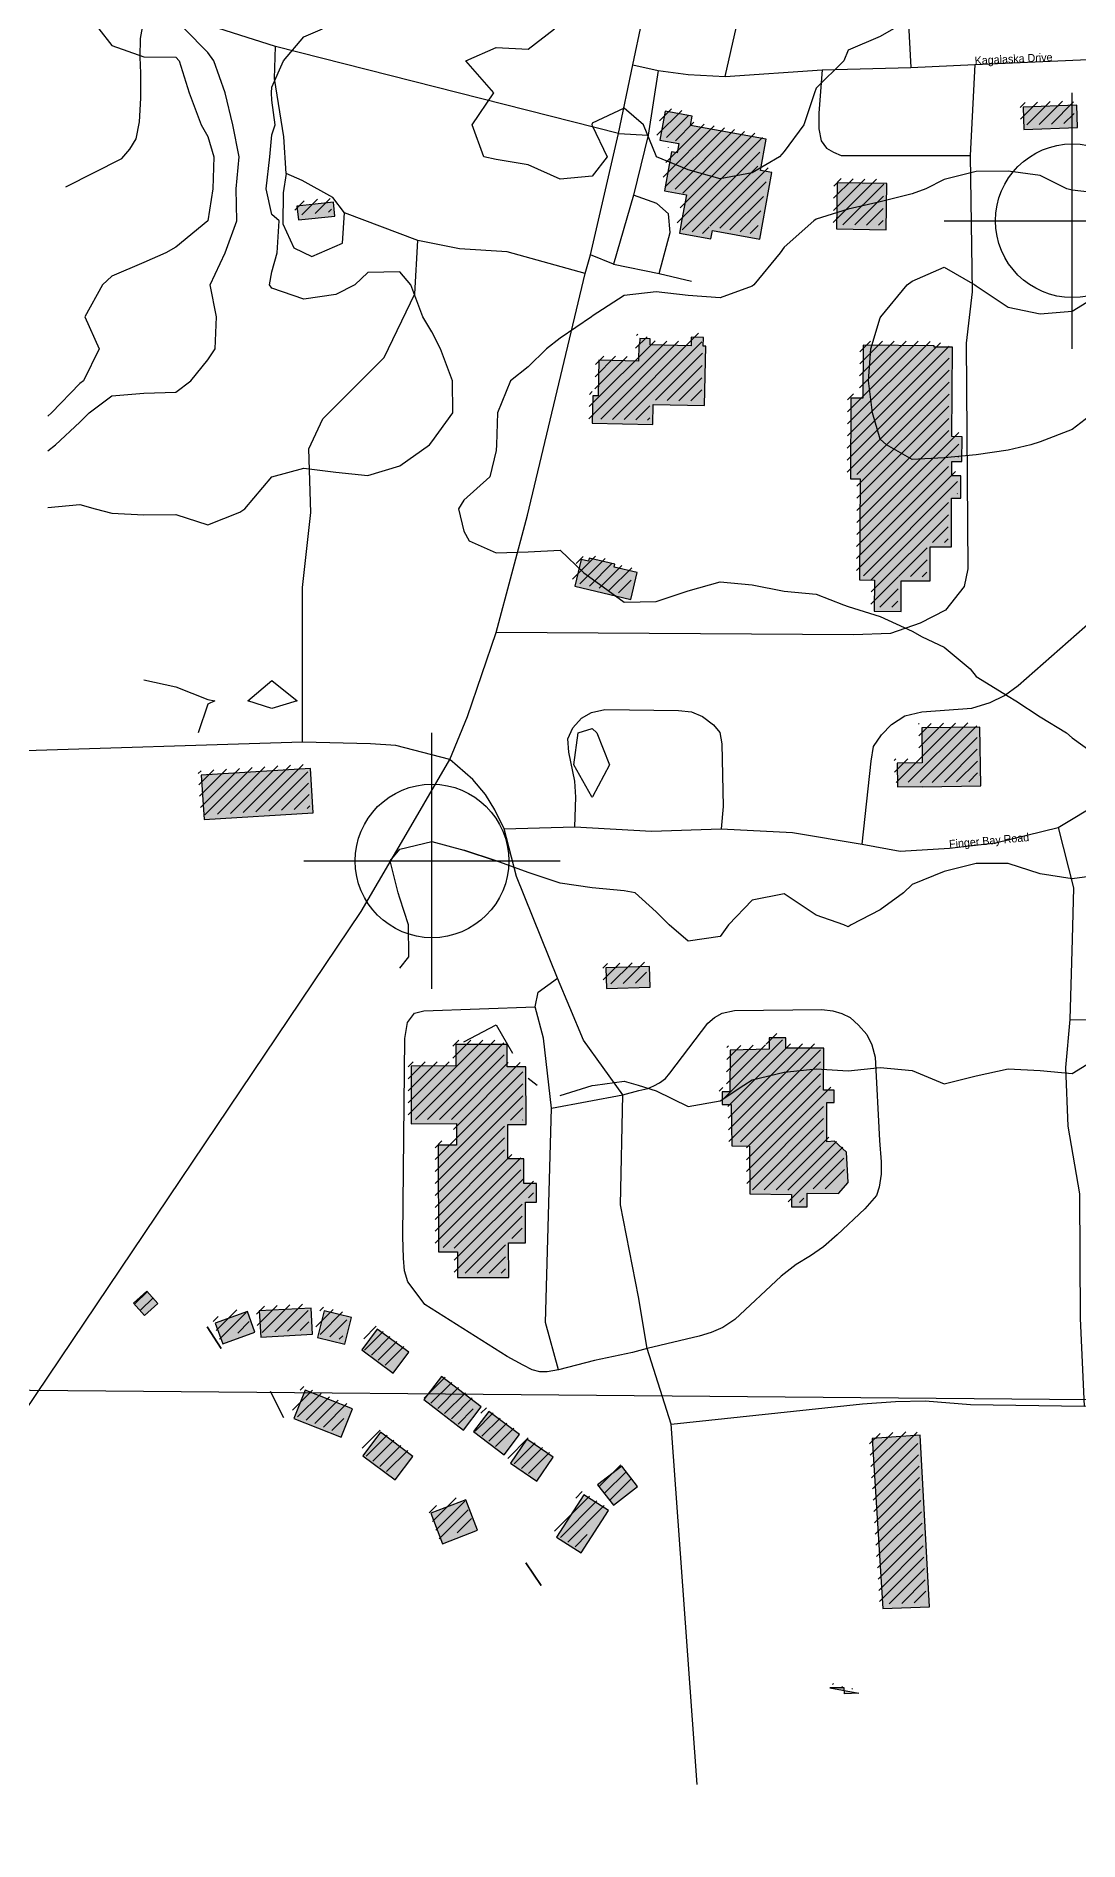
# Model space of a CAD drawing. Extents: x -12748497 to 5449789, y 79630 to 14464147.
# Drawn here: x 3135327 to 3137281, y 316322 to 319705 of the extents above; entities that cross this region are included whole.
import ezdxf

# ---------------------------------------------------------------- set-up
doc = ezdxf.new("R2010")
doc.units = 21
for name, color, linetype in [('BUILDINGS', 9, 'Continuous'), ('CL_LOCAL', 4, 'Continuous'), ('CL_MAJOR', 2, 'Continuous'), ('CONTOUR_INDEX', 150, 'Continuous'), ('CONTOUR_MAJOR', 92, 'Continuous'), ('PLSS_QQ', 8, 'Continuous'), ('PLSS_SECTION', 7, 'Continuous'), ('ROAD_LABELS', 3, 'Continuous')]:
    doc.layers.add(name, color=color, linetype=linetype)

msp = doc.modelspace()

# ---------------------------------------------------------------- hatches: boundary and pattern name
at = {"layer": 'BUILDINGS_HATCH'}
for points in [[(3136495.9, 319509.5), (3136531.3, 319503.2), (3136528.1, 319485.6), (3136517.6, 319487.5), (3136504.4, 319414.2), (3136545.5, 319406.8), (3136537.1, 319360.5), (3136536.8, 319360.6), (3136532.3, 319335.1), (3136591.5, 319324.5), (3136594.3, 319340), (3136683, 319324.1), (3136705.5, 319449), (3136684.4, 319452.8), (3136694.9, 319511.6), (3136553.1, 319537), (3136556.2, 319554.4), (3136505.6, 319563.5)], [(3137176.4, 319571.6), (3137177.9, 319529.6), (3137278.4, 319533.1), (3137276.9, 319575.1)], [(3136826.4, 319343), (3136919.8, 319341.6), (3136921.2, 319428), (3136827.7, 319429.4)], [(3135815.6, 319386), (3135818.3, 319360), (3135886.6, 319367), (3135883.9, 319393)], [(3136368.7, 318979.1), (3136482.5, 318976.6), (3136483.4, 319014.2), (3136579.6, 319012.1), (3136582, 319123.3), (3136576.9, 319123.5), (3136577.2, 319139.5), (3136554.5, 319140), (3136554.2, 319124), (3136477.5, 319125.7), (3136477.7, 319137.3), (3136457.9, 319137.8), (3136457.6, 319126.2), (3136456.5, 319126.2), (3136455.8, 319095.4), (3136381.4, 319097), (3136379.9, 319030), (3136369.9, 319030.2)], [(3136853.5, 319025.9), (3136852.7, 318874.9), (3136871.1, 318874.8), (3136870.1, 318685.1), (3136897.6, 318685), (3136897.2, 318626.3), (3136947.7, 318626), (3136948, 318683.4), (3137002, 318683.2), (3137002.4, 318747.4), (3137041.9, 318747.2), (3137042.5, 318838.7), (3137059.4, 318838.6), (3137059.6, 318880), (3137042.7, 318880.1), (3137042.8, 318907), (3137061.8, 318906.9), (3137062.1, 318953.6), (3137043.1, 318953.7), (3137044, 319121.2), (3137009.8, 319121.4), (3137009.8, 319124.2), (3136876.4, 319125), (3136875.9, 319025.7)], [(3136336.6, 318673.5), (3136441.4, 318648.7), (3136453.3, 318698.8), (3136409.9, 318709), (3136411.2, 318714.5), (3136363.2, 318725.9), (3136361.8, 318720.1), (3136348.4, 318723.3)], [(3136940.6, 318341.5), (3136941.3, 318297.4), (3136987.6, 318298), (3136987.6, 318297.3), (3137097.3, 318299), (3137095.6, 318409.4), (3136986.4, 318407.8), (3136987.4, 318342.2)], [(3135636.2, 318319.1), (3135641.4, 318236.2), (3135846, 318248.9), (3135840.8, 318331.8)], [(3136394.3, 317958.1), (3136395.4, 317919.6), (3136477.2, 317922), (3136476.1, 317960.5)], [(3136612.4, 317702.1), (3136629, 317702), (3136630.4, 317624.5), (3136663.6, 317623.7), (3136664.5, 317534.2), (3136742.6, 317533.4), (3136742.4, 317510.2), (3136771.5, 317510), (3136771.7, 317535.9), (3136830.3, 317535.3), (3136848.6, 317555.7), (3136845.6, 317612.5), (3136822.8, 317633), (3136808.5, 317632.2), (3136808.4, 317705.8), (3136822.1, 317705.7), (3136822.3, 317728.7), (3136802.5, 317728.9), (3136802.8, 317807.8), (3136731.5, 317807.2), (3136731.7, 317826.7), (3136700.8, 317827), (3136700.6, 317805.7), (3136627.2, 317803.8), (3136626.5, 317725.6), (3136612.6, 317725.7)], [(3136029.6, 317774), (3136029.9, 317665.8), (3136114.6, 317666.1), (3136114.7, 317625.6), (3136080.2, 317625.5), (3136080.7, 317426), (3136116.3, 317426), (3136116.4, 317377.5), (3136212.4, 317377.7), (3136212.2, 317442.4), (3136243.8, 317442.5), (3136243.7, 317518.7), (3136264.8, 317518.8), (3136264.7, 317553.9), (3136240.9, 317553.8), (3136240.8, 317599.9), (3136210.8, 317599.8), (3136210.6, 317664.5), (3136244.9, 317664.6), (3136244.6, 317772.7), (3136209.6, 317772.6), (3136209.5, 317814.6), (3136113.5, 317814.3), (3136113.6, 317774.2)], [(3135509.2, 317329.8), (3135529.8, 317306.6), (3135554.8, 317328.7), (3135534.2, 317351.9)], [(3135745, 317314.9), (3135747.6, 317266.1), (3135844.7, 317271.3), (3135842.1, 317320.1)], [(3135662.4, 317292.1), (3135676.5, 317253.2), (3135736.7, 317275.1), (3135722.6, 317313.9)], [(3135854.1, 317265.3), (3135905.5, 317252.8), (3135917.7, 317302.5), (3135866.3, 317315.1)], [(3135937, 317241.8), (3135996, 317198.3), (3136025, 317237.5), (3135966, 317280.9)], [(3136053.1, 317148.7), (3136127.7, 317091.7), (3136161.1, 317135.3), (3136086.4, 317192.2)], [(3135809.9, 317113.6), (3135898.7, 317078.4), (3135919.8, 317131.2), (3135831, 317166.4)], [(3136146.3, 317088.7), (3136204.1, 317045.3), (3136232.7, 317083.2), (3136174.9, 317126.7)], [(3135939, 317043.5), (3135999.8, 316998.3), (3136032.9, 317042.4), (3135972.1, 317087.7)], [(3136893.3, 317076.1), (3136913.6, 316757.4), (3137001, 316760.4), (3136983.7, 317081.9)], [(3136215.6, 317029.4), (3136265, 316995.7), (3136296, 317041), (3136246.6, 317074.6)], [(3136379.1, 316989.3), (3136408.6, 316951.1), (3136453.7, 316985.7), (3136424.3, 317023.9)], [(3136066.2, 316935.7), (3136088.5, 316878.3), (3136154.2, 316903.8), (3136131.9, 316961.1)], [(3136302.2, 316890.8), (3136348.5, 316861.3), (3136399.4, 316940.9), (3136353.1, 316970.4)], [(3136868.6, 316598.4), (3136841.9, 316597.4), (3136840.8, 316608.3), (3136814.2, 316608.5)]]:
    msp.add_hatch(color=251, dxfattribs=at).paths.add_polyline_path(points)
at = {"layer": 'BUILDINGS_SHADOW'}
h = msp.add_hatch(dxfattribs=at)
h.set_pattern_fill('ANSI31', scale=5)
h.paths.add_polyline_path([(3137170.5, 319579.7), (3137172, 319537.6), (3137272.4, 319541.1), (3137271, 319583.2)])
h = msp.add_hatch(dxfattribs=at)
h.set_pattern_fill('ANSI31', scale=5)
h.paths.add_polyline_path([(3136490, 319517.6), (3136525.3, 319511.2), (3136522.2, 319493.7), (3136511.7, 319495.6), (3136498.5, 319422.3), (3136539.6, 319414.9), (3136531.2, 319368.6), (3136530.9, 319368.7), (3136526.3, 319343.2), (3136585.5, 319332.6), (3136588.3, 319348.1), (3136677.1, 319332.2), (3136699.6, 319457.1), (3136678.4, 319460.9), (3136689, 319519.6), (3136547.2, 319545.1), (3136550.3, 319562.5), (3136499.7, 319571.6)])
h = msp.add_hatch(dxfattribs=at)
h.set_pattern_fill('ANSI31', scale=5)
h.paths.add_polyline_path([(3136820.5, 319351.1), (3136913.9, 319349.7), (3136915.3, 319436.1), (3136821.8, 319437.5)])
h = msp.add_hatch(dxfattribs=at)
h.set_pattern_fill('ANSI31', scale=5)
h.paths.add_polyline_path([(3135809.7, 319394), (3135812.4, 319368), (3135880.7, 319375.1), (3135878, 319401.1)])
h = msp.add_hatch(dxfattribs=at)
h.set_pattern_fill('ANSI31', scale=5)
h.paths.add_polyline_path([(3136362.8, 318987.1), (3136476.6, 318984.6), (3136477.4, 319022.3), (3136573.6, 319020.1), (3136576.1, 319131.4), (3136571, 319131.5), (3136571.3, 319147.5), (3136548.6, 319148), (3136548.3, 319132.1), (3136471.5, 319133.8), (3136471.8, 319145.4), (3136451.9, 319145.8), (3136451.7, 319134.3), (3136450.6, 319134.3), (3136449.9, 319103.5), (3136375.4, 319105.1), (3136373.9, 319038), (3136364, 319038.3)])
h = msp.add_hatch(dxfattribs=at)
h.set_pattern_fill('ANSI31', scale=5)
h.paths.add_polyline_path([(3136847.6, 319033.9), (3136846.7, 318882.9), (3136865.2, 318882.8), (3136864.1, 318693.2), (3136891.6, 318693), (3136891.3, 318634.4), (3136941.8, 318634.1), (3136942.1, 318691.5), (3136996.1, 318691.2), (3136996.5, 318755.4), (3137036, 318755.2), (3137036.5, 318846.8), (3137053.5, 318846.7), (3137053.7, 318888.1), (3137036.8, 318888.2), (3137036.9, 318915.1), (3137055.9, 318915), (3137056.2, 318961.7), (3137037.1, 318961.8), (3137038.1, 319129.3), (3137003.9, 319129.5), (3137003.9, 319132.3), (3136870.5, 319133), (3136869.9, 319033.8)])
h = msp.add_hatch(dxfattribs=at)
h.set_pattern_fill('ANSI31', scale=5)
h.paths.add_polyline_path([(3136330.6, 318681.6), (3136435.4, 318656.7), (3136447.4, 318706.8), (3136404, 318717.1), (3136405.3, 318722.6), (3136357.2, 318734), (3136355.8, 318728.2), (3136342.5, 318731.4)])
h = msp.add_hatch(dxfattribs=at)
h.set_pattern_fill('ANSI31', scale=5)
h.paths.add_polyline_path([(3136934.7, 318349.6), (3136935.4, 318305.4), (3136981.7, 318306.1), (3136981.7, 318305.4), (3137091.4, 318307), (3137089.7, 318417.5), (3136980.5, 318415.9), (3136981.5, 318350.3)])
h = msp.add_hatch(dxfattribs=at)
h.set_pattern_fill('ANSI31', scale=5)
h.paths.add_polyline_path([(3135630.3, 318327.1), (3135635.5, 318244.2), (3135840.1, 318257), (3135834.9, 318339.9)])
h = msp.add_hatch(dxfattribs=at)
h.set_pattern_fill('ANSI31', scale=5)
h.paths.add_polyline_path([(3136388.4, 317966.1), (3136389.5, 317927.7), (3136471.3, 317930), (3136470.2, 317968.5)])
h = msp.add_hatch(dxfattribs=at)
h.set_pattern_fill('ANSI31', scale=5)
h.paths.add_polyline_path([(3136606.5, 317710.2), (3136623, 317710), (3136624.5, 317632.6), (3136657.7, 317631.8), (3136658.6, 317542.2), (3136736.7, 317541.5), (3136736.4, 317518.3), (3136765.6, 317518), (3136765.8, 317544), (3136824.4, 317543.4), (3136842.6, 317563.8), (3136839.7, 317620.6), (3136816.8, 317641), (3136802.6, 317640.3), (3136802.5, 317713.9), (3136816.2, 317713.7), (3136816.4, 317736.8), (3136796.6, 317736.9), (3136796.9, 317815.9), (3136725.6, 317815.3), (3136725.8, 317834.8), (3136694.9, 317835.1), (3136694.7, 317813.8), (3136621.3, 317811.8), (3136620.5, 317733.7), (3136606.7, 317733.8)])
h = msp.add_hatch(dxfattribs=at)
h.set_pattern_fill('ANSI31', scale=5)
h.paths.add_polyline_path([(3136023.7, 317782), (3136023.9, 317673.9), (3136108.6, 317674.1), (3136108.7, 317633.6), (3136074.3, 317633.6), (3136074.8, 317434), (3136110.4, 317434.1), (3136110.5, 317385.5), (3136206.5, 317385.8), (3136206.3, 317450.4), (3136237.9, 317450.5), (3136237.8, 317526.8), (3136258.9, 317526.8), (3136258.8, 317561.9), (3136235, 317561.9), (3136234.9, 317608), (3136204.8, 317607.9), (3136204.7, 317672.6), (3136238.9, 317672.7), (3136238.7, 317780.8), (3136203.7, 317780.7), (3136203.5, 317822.6), (3136107.6, 317822.4), (3136107.7, 317782.2)])
h = msp.add_hatch(dxfattribs=at)
h.set_pattern_fill('ANSI31', scale=5)
h.paths.add_polyline_path([(3135503.3, 317337.8), (3135523.9, 317314.6), (3135548.9, 317336.8), (3135528.3, 317359.9)])
h = msp.add_hatch(dxfattribs=at)
h.set_pattern_fill('ANSI31', scale=5)
h.paths.add_polyline_path([(3135656.5, 317300.2), (3135670.6, 317261.3), (3135730.8, 317283.1), (3135716.7, 317322)])
h = msp.add_hatch(dxfattribs=at)
h.set_pattern_fill('ANSI31', scale=5)
h.paths.add_polyline_path([(3135739.1, 317323), (3135741.7, 317274.2), (3135838.8, 317279.4), (3135836.1, 317328.2)])
h = msp.add_hatch(dxfattribs=at)
h.set_pattern_fill('ANSI31', scale=5)
h.paths.add_polyline_path([(3135848.1, 317273.4), (3135899.6, 317260.8), (3135911.8, 317310.6), (3135860.3, 317323.1)])
h = msp.add_hatch(dxfattribs=at)
h.set_pattern_fill('ANSI31', scale=5)
h.paths.add_polyline_path([(3135931.1, 317249.8), (3135990.1, 317206.4), (3136019.1, 317245.5), (3135960.1, 317289)])
h = msp.add_hatch(dxfattribs=at)
h.set_pattern_fill('ANSI31', scale=5)
h.paths.add_polyline_path([(3136047.2, 317156.7), (3136121.8, 317099.8), (3136155.2, 317143.3), (3136080.5, 317200.2)])
h = msp.add_hatch(dxfattribs=at)
h.set_pattern_fill('ANSI31', scale=5)
h.paths.add_polyline_path([(3135804, 317121.7), (3135892.8, 317086.4), (3135913.8, 317139.2), (3135825.1, 317174.5)])
h = msp.add_hatch(dxfattribs=at)
h.set_pattern_fill('ANSI31', scale=5)
h.paths.add_polyline_path([(3136140.3, 317096.8), (3136198.1, 317053.3), (3136226.8, 317091.3), (3136169, 317134.7)])
h = msp.add_hatch(dxfattribs=at)
h.set_pattern_fill('ANSI31', scale=5)
h.paths.add_polyline_path([(3135933.1, 317051.6), (3135993.9, 317006.3), (3136027, 317050.5), (3135966.1, 317095.8)])
h = msp.add_hatch(dxfattribs=at)
h.set_pattern_fill('ANSI31', scale=5)
h.paths.add_polyline_path([(3136209.6, 317037.4), (3136259.1, 317003.7), (3136290.1, 317049), (3136240.7, 317082.7)])
h = msp.add_hatch(dxfattribs=at)
h.set_pattern_fill('ANSI31', scale=5)
h.paths.add_polyline_path([(3136887.4, 317084.1), (3136907.6, 316765.4), (3136995.1, 316768.4), (3136977.8, 317090)])
h = msp.add_hatch(dxfattribs=at)
h.set_pattern_fill('ANSI31', scale=5)
h.paths.add_polyline_path([(3136373.2, 316997.4), (3136402.7, 316959.2), (3136447.8, 316993.8), (3136418.3, 317032)])
h = msp.add_hatch(dxfattribs=at)
h.set_pattern_fill('ANSI31', scale=5)
h.paths.add_polyline_path([(3136296.3, 316898.8), (3136342.6, 316869.3), (3136393.5, 316948.9), (3136347.1, 316978.4)])
h = msp.add_hatch(dxfattribs=at)
h.set_pattern_fill('ANSI31', scale=5)
h.paths.add_polyline_path([(3136060.2, 316943.8), (3136082.6, 316886.4), (3136148.3, 316911.8), (3136125.9, 316969.2)])
h = msp.add_hatch(dxfattribs=at)
h.set_pattern_fill('ANSI31', scale=5)
h.paths.add_polyline_path([(3136862.7, 316606.4), (3136836, 316605.4), (3136834.9, 316616.3), (3136808.3, 316616.6)])

# ---------------------------------------------------------------- linework, layer by layer
at = {"layer": 'BUILDINGS'}
for points in [[(3136495.9, 319509.5), (3136531.3, 319503.2), (3136528.1, 319485.6), (3136517.6, 319487.5), (3136504.4, 319414.2), (3136545.5, 319406.8), (3136537.1, 319360.5), (3136536.8, 319360.6), (3136532.3, 319335.1), (3136591.5, 319324.5), (3136594.3, 319340), (3136683, 319324.1), (3136705.5, 319449), (3136684.4, 319452.8), (3136694.9, 319511.6), (3136553.1, 319537), (3136556.2, 319554.4), (3136505.6, 319563.5), (3136495.9, 319509.5)], [(3137176.4, 319571.6), (3137177.9, 319529.6), (3137278.4, 319533.1), (3137276.9, 319575.1), (3137176.4, 319571.6)], [(3136826.4, 319343), (3136919.8, 319341.6), (3136921.2, 319428), (3136827.7, 319429.4), (3136826.4, 319343)], [(3135815.6, 319386), (3135818.3, 319360), (3135886.6, 319367), (3135883.9, 319393), (3135815.6, 319386)], [(3136368.7, 318979.1), (3136482.5, 318976.6), (3136483.4, 319014.2), (3136579.6, 319012.1), (3136582, 319123.3), (3136576.9, 319123.5), (3136577.2, 319139.5), (3136554.5, 319140), (3136554.2, 319124), (3136477.5, 319125.7), (3136477.7, 319137.3), (3136457.9, 319137.8), (3136457.6, 319126.2), (3136456.5, 319126.2), (3136455.8, 319095.4), (3136381.4, 319097), (3136379.9, 319030), (3136369.9, 319030.2), (3136368.7, 318979.1)], [(3136853.5, 319025.9), (3136852.7, 318874.9), (3136871.1, 318874.8), (3136870.1, 318685.1), (3136897.6, 318685), (3136897.2, 318626.3), (3136947.7, 318626), (3136948, 318683.4), (3137002, 318683.2), (3137002.4, 318747.4), (3137041.9, 318747.2), (3137042.5, 318838.7), (3137059.4, 318838.6), (3137059.6, 318880), (3137042.7, 318880.1), (3137042.8, 318907), (3137061.8, 318906.9), (3137062.1, 318953.6), (3137043.1, 318953.7), (3137044, 319121.2), (3137009.8, 319121.4), (3137009.8, 319124.2), (3136876.4, 319125), (3136875.9, 319025.7), (3136853.5, 319025.9)], [(3136336.6, 318673.5), (3136441.4, 318648.7), (3136453.3, 318698.8), (3136409.9, 318709), (3136411.2, 318714.5), (3136363.2, 318725.9), (3136361.8, 318720.1), (3136348.4, 318723.3), (3136336.6, 318673.5)], [(3136940.6, 318341.5), (3136941.3, 318297.4), (3136987.6, 318298), (3136987.6, 318297.3), (3137097.3, 318299), (3137095.6, 318409.4), (3136986.4, 318407.8), (3136987.4, 318342.2), (3136940.6, 318341.5)], [(3135636.2, 318319.1), (3135641.4, 318236.2), (3135846, 318248.9), (3135840.8, 318331.8), (3135636.2, 318319.1)], [(3136394.3, 317958.1), (3136395.4, 317919.6), (3136477.2, 317922), (3136476.1, 317960.5), (3136394.3, 317958.1)], [(3136612.4, 317702.1), (3136629, 317702), (3136630.4, 317624.5), (3136663.6, 317623.7), (3136664.5, 317534.2), (3136742.6, 317533.4), (3136742.4, 317510.2), (3136771.5, 317510), (3136771.7, 317535.9), (3136830.3, 317535.3), (3136848.6, 317555.7), (3136845.6, 317612.5), (3136822.8, 317633), (3136808.5, 317632.2), (3136808.4, 317705.8), (3136822.1, 317705.7), (3136822.3, 317728.7), (3136802.5, 317728.9), (3136802.8, 317807.8), (3136731.5, 317807.2), (3136731.7, 317826.7), (3136700.8, 317827), (3136700.6, 317805.7), (3136627.2, 317803.8), (3136626.5, 317725.6), (3136612.6, 317725.7), (3136612.4, 317702.1)], [(3136029.6, 317774), (3136029.9, 317665.8), (3136114.6, 317666.1), (3136114.7, 317625.6), (3136080.2, 317625.5), (3136080.7, 317426), (3136116.3, 317426), (3136116.4, 317377.5), (3136212.4, 317377.7), (3136212.2, 317442.4), (3136243.8, 317442.5), (3136243.7, 317518.7), (3136264.8, 317518.8), (3136264.7, 317553.9), (3136240.9, 317553.8), (3136240.8, 317599.9), (3136210.8, 317599.8), (3136210.6, 317664.5), (3136244.9, 317664.6), (3136244.6, 317772.7), (3136209.6, 317772.6), (3136209.5, 317814.6), (3136113.5, 317814.3), (3136113.6, 317774.2), (3136029.6, 317774)], [(3135509.2, 317329.8), (3135529.8, 317306.6), (3135554.8, 317328.7), (3135534.2, 317351.9), (3135509.2, 317329.8)], [(3135745, 317314.9), (3135747.6, 317266.1), (3135844.7, 317271.3), (3135842.1, 317320.1), (3135745, 317314.9)], [(3135673.8, 317244.4), (3135647.2, 317285)], [(3135662.4, 317292.1), (3135676.5, 317253.2), (3135736.7, 317275.1), (3135722.6, 317313.9), (3135662.4, 317292.1)], [(3135854.1, 317265.3), (3135905.5, 317252.8), (3135917.7, 317302.5), (3135866.3, 317315.1), (3135854.1, 317265.3)], [(3135937, 317241.8), (3135996, 317198.3), (3136025, 317237.5), (3135966, 317280.9), (3135937, 317241.8)], [(3136053.1, 317148.7), (3136127.7, 317091.7), (3136161.1, 317135.3), (3136086.4, 317192.2), (3136053.1, 317148.7)], [(3135790.5, 317115), (3135766.1, 317164)], [(3135809.9, 317113.6), (3135898.7, 317078.4), (3135919.8, 317131.2), (3135831, 317166.4), (3135809.9, 317113.6)], [(3136146.3, 317088.7), (3136204.1, 317045.3), (3136232.7, 317083.2), (3136174.9, 317126.7), (3136146.3, 317088.7)], [(3135939, 317043.5), (3135999.8, 316998.3), (3136032.9, 317042.4), (3135972.1, 317087.7), (3135939, 317043.5)], [(3136893.3, 317076.1), (3136913.6, 316757.4), (3137001, 316760.4), (3136983.7, 317081.9), (3136893.3, 317076.1)], [(3136215.6, 317029.4), (3136265, 316995.7), (3136296, 317041), (3136246.6, 317074.6), (3136215.6, 317029.4)], [(3136379.1, 316989.3), (3136408.6, 316951.1), (3136453.7, 316985.7), (3136424.3, 317023.9), (3136379.1, 316989.3)], [(3136066.2, 316935.7), (3136088.5, 316878.3), (3136154.2, 316903.8), (3136131.9, 316961.1), (3136066.2, 316935.7)], [(3136302.2, 316890.8), (3136348.5, 316861.3), (3136399.4, 316940.9), (3136353.1, 316970.4), (3136302.2, 316890.8)], [(3136273.3, 316800.1), (3136244.5, 316842.5)], [(3136868.6, 316598.4), (3136841.9, 316597.4), (3136840.8, 316608.3), (3136814.2, 316608.5)]]:
    msp.add_lwpolyline(points, close=True, dxfattribs=at)
at = {"layer": 'CL_LOCAL'}
for points in [[(3135382.6, 319421.9), (3135487.4, 319475.1), (3135502.2, 319492.7), (3135514.2, 319511.9), (3135520.5, 319544.1), (3135523, 319588.1), (3135523.3, 319635.3), (3135521.8, 319664.7), (3135522.4, 319700), (3135533.8, 319762), (3135676.8, 320141.1), (3135739.7, 320350.6), (3135855.8, 320877), (3135960.7, 321379.7)], [(3136418.4, 319521.7), (3135775.4, 319684.8), (3135533.8, 319762), (3135284.9, 319866.1), (3135246.4, 319889.5), (3135234.6, 319908.9), (3135230.6, 319924.3), (3135230.5, 319945), (3135232.3, 319960.4), (3135242.3, 320002.5), (3135336.4, 320232.7)], [(3136617.8, 319628.7), (3136713.5, 320050.9), (3136730.9, 320089.1), (3136747.5, 320106.8), (3136775.3, 320129.5), (3136801, 320139.6), (3136837.8, 320144.3), (3137037.9, 320149.2), (3137076.1, 320141.1), (3137100.6, 320126.6), (3137116.2, 320110), (3137123.6, 320090.6), (3137129.3, 319939.7), (3137119.6, 319916.2), (3137108.6, 319900.3), (3137090.3, 319887.7), (3137001.1, 319866.4), (3136985.8, 319854.6), (3136964.7, 319829.8), (3136957.8, 319797.2), (3136966.2, 319645.5)], [(3135795.4, 319446.7), (3135791.2, 319515.9), (3135773.5, 319625.3), (3135775.4, 319684.8)], [(3137085.9, 319651.1), (3137077.1, 319480.7), (3137080.9, 319225), (3137069.8, 319128.9), (3137072.9, 318705.9), (3137066, 318672.9), (3137031, 318628.5), (3136983.6, 318604.4), (3136928.1, 318585), (3136858.7, 318582), (3136189, 318586.6)], [(3136492.5, 319640.1), (3136473.5, 319519), (3136446.2, 319406.2), (3136409.1, 319277.1), (3136494.3, 319259.6), (3136554.9, 319244.9)], [(3136799.8, 319641), (3136793.8, 319559.9), (3136793.7, 319530.9), (3136798.2, 319507.9), (3136807.8, 319494.5), (3136821, 319487.1), (3136835.5, 319480.9), (3137077.1, 319480.7)], [(3136418.4, 319521.7), (3136473.5, 319519)], [(3136355.8, 319259.7), (3136209.7, 319300.3), (3136120, 319305.9), (3136042.4, 319321.1), (3135904.8, 319373.1), (3135883.1, 319401.8), (3135825.3, 319433.7), (3135795.4, 319446.7), (3135789.9, 319410.5), (3135789.4, 319352.4), (3135809.5, 319307.5), (3135843.3, 319291.5), (3135900.7, 319316.3), (3135904.8, 319373.1)], [(3136494.3, 319259.6), (3136515.1, 319336.5), (3136511.8, 319371.6), (3136490.1, 319390.6), (3136446.2, 319406.2)], [(3135826, 318381.2), (3135826.1, 318671), (3135841.9, 318811.7), (3135838.1, 318930.9), (3135864.1, 318986.9), (3135979.1, 319101.9), (3136036.5, 319221.1), (3136042.4, 319321.1)], [(3136409.1, 319277.1), (3136366, 319294.7)], [(3136874.9, 318190), (3136891.5, 318345.6), (3136896.2, 318373), (3136910.9, 318395.1), (3136929.8, 318413.9), (3136954.9, 318430.7), (3136986.7, 318437.9), (3137080.5, 318444.8), (3137114.5, 318455.4), (3137141.3, 318468.4), (3137167.2, 318487.2), (3137323.2, 318624.9)], [(3136203.7, 318218.8), (3136336.1, 318222.2), (3136479.9, 318214.3), (3136610.3, 318218.8), (3136744.1, 318211.7), (3136874.9, 318190), (3136946.1, 318176.6), (3137038.3, 318182.5), (3137124.4, 318192.3), (3137242.3, 318220.9), (3137321.9, 318269.2), (3137487, 318328.4), (3137571.9, 318421.9), (3137661.6, 318599.5)], [(3136336.1, 318222.2), (3136337.9, 318277.8), (3136336.1, 318308.1), (3136325.3, 318362.6), (3136323.5, 318387.3), (3136332.3, 318408), (3136348.7, 318426.1), (3136367.6, 318436.8), (3136392.4, 318442.2), (3136530.7, 318440.7), (3136555.2, 318438), (3136575.8, 318429.1), (3136596.2, 318413.3), (3136608.3, 318398.9), (3136611.6, 318377.9), (3136614.1, 318260.6), (3136610.3, 318218.8)], [(3136102.2, 318348.6), (3136001.1, 318374.9), (3135953.1, 318378.1), (3135826, 318381.2), (3135266.6, 318363.5), (3135241, 318358.9), (3135222.8, 318350.6), (3135209.4, 318341.1), (3135198.2, 318326.5), (3135188.5, 318307.4), (3135182.2, 318286.9), (3135182, 318267.5), (3135211.1, 317807.7)], [(3137242.3, 318220.9), (3137271, 318108.1), (3137268.5, 318011.7), (3137264.2, 317861.1), (3137256, 317771.3), (3137260, 317661.4), (3137281.8, 317534.2), (3137283.5, 317300.7), (3137290.7, 317136.4)], [(3136305.8, 317204.3), (3136281.2, 317293.4), (3136292.9, 317695.1), (3136277.9, 317826.5), (3136261.8, 317884.9), (3136267.4, 317912.4), (3136304.1, 317938.7)], [(3136292.9, 317695.1), (3136426.4, 317720.1), (3136456, 317728.2), (3136473.2, 317731.8), (3136484.1, 317736.6), (3136495, 317742.3), (3136506, 317750.7), (3136514.6, 317760.5), (3136573.5, 317838.6), (3136585.8, 317854.2), (3136598, 317865), (3136612.5, 317873.1), (3136635.7, 317877.9), (3136799.4, 317880.1), (3136819.8, 317877.3), (3136836.9, 317872.5), (3136852.6, 317865.1), (3136868.1, 317850.3), (3136883.8, 317833.4), (3136893.2, 317813.8), (3136899.1, 317790.8), (3136907.5, 317634.3), (3136910.7, 317594.2), (3136910.6, 317571.4), (3136906.7, 317547.2), (3136901.6, 317531.4), (3136879.7, 317506.4), (3136827.7, 317457.9), (3136802.1, 317435.1), (3136777.7, 317418.4), (3136750.9, 317401.7), (3136722.8, 317380.2), (3136636, 317298.7), (3136613.9, 317284.2), (3136592, 317274.8), (3136569.1, 317267.9), (3136471.8, 317244.5), (3136444.6, 317237.2), (3136372.9, 317221.8), (3136305.8, 317204.3), (3136284.2, 317200.9), (3136270.7, 317200.9), (3136256.3, 317204.8), (3136239.3, 317213.2), (3136209.3, 317229.4), (3136055, 317326.9), (3136035.2, 317353.6), (3136023.2, 317369.5), (3136017.3, 317390.1), (3136015, 317414.1), (3136014.3, 317454.2), (3136017.5, 317825.9), (3136022.6, 317855.4), (3136036, 317873.4), (3136053.2, 317877.7), (3136261.8, 317884.9)], [(3137264.2, 317861.1), (3137435.9, 317859.5), (3137460.2, 317857), (3137483.4, 317844.4), (3137500.3, 317829.6), (3137510.7, 317807.8), (3137518, 317777.8), (3137527.2, 317714.7), (3137536.3, 317688.1), (3137553.2, 317657.9), (3137573.6, 317635.7), (3137605.2, 317618.4), (3137646.1, 317607.3), (3137777.6, 317576.8)], [(3136517.1, 317102.6), (3136875.4, 317140.7), (3136937.3, 317145.2), (3136993, 317146.3), (3137077.7, 317139.6), (3137290.7, 317136.4), (3137353.9, 317139.9), (3137464.7, 317145.5), (3137584, 317166), (3137695.8, 317175.5), (3137774.9, 317163.4)]]:
    msp.add_lwpolyline(points, dxfattribs=at)
at = {"layer": 'CL_MAJOR'}
for points in [[(3134657.5, 316156), (3134791.1, 316352.6), (3135281.7, 317091.4), (3135935.8, 318063.7), (3136028.9, 318223.1), (3136102.2, 318348.6), (3136135.3, 318429.2), (3136189, 318586.6), (3136247.9, 318806.6), (3136355.8, 319259.7), (3136366, 319294.7), (3136418.4, 319521.7), (3136445.3, 319650.8), (3136664.3, 320691)], [(3136445.3, 319650.8), (3136492.5, 319640.1), (3136548.8, 319632.3), (3136617.8, 319628.7), (3136799.8, 319641), (3136966.2, 319645.5), (3137085.9, 319651.1), (3137397, 319665.3), (3137597.2, 319679.3), (3138090, 319704.1), (3138320.8, 319714.9), (3138545.9, 319725.2)], [(3136565.5, 316427.1), (3136517.1, 317102.6), (3136471.8, 317244.5), (3136455.5, 317341.5), (3136421.8, 317513.8), (3136426.4, 317720.1), (3136352.5, 317822.8), (3136327.2, 317883.7), (3136304.1, 317938.7), (3136227, 318129), (3136203.7, 318218.8), (3136186.1, 318254.5), (3136169.1, 318283), (3136145.3, 318311.1), (3136102.2, 318348.6)]]:
    msp.add_lwpolyline(points, dxfattribs=at)
at = {"layer": 'CONTOUR_INDEX'}
for points, elevation in [([(3135348.6, 318927), (3135362.8, 318938.4), (3135408.6, 318980.7), (3135426.4, 318998.4), (3135468.6, 319030), (3135528.6, 319035.2), (3135588.6, 319037), (3135616.8, 319058.4), (3135648.6, 319097.7), (3135662.3, 319118.4), (3135664.6, 319178.4), (3135652.7, 319238.4), (3135681, 319298.4), (3135703.1, 319358.4), (3135701.6, 319418.4), (3135707.1, 319478.4), (3135695.3, 319538.4), (3135681, 319598.4), (3135659.8, 319658.4), (3135648.6, 319673.5), (3135605.1, 319718.4)], 20), ([(3136933.6, 319718.4), (3136908.6, 319703.6), (3136848.6, 319678.4), (3136840.4, 319658.4), (3136788.6, 319606.6), (3136785.6, 319598.4), (3136765.7, 319538.4), (3136728.6, 319488.3), (3136720, 319478.4), (3136668.6, 319448.2), (3136608.6, 319436.8), (3136548.6, 319453.9), (3136489.5, 319478.4), (3136488.6, 319480), (3136464.9, 319538.4), (3136428.6, 319569.5), (3136368.6, 319541.4), (3136368, 319538.4), (3136368.6, 319536.9), (3136397.2, 319478.4), (3136368.6, 319441.8), (3136308.6, 319436.4), (3136248.6, 319462.9), (3136188.6, 319473.3), (3136165.7, 319478.4), (3136144.2, 319538.4), (3136184.3, 319598.4), (3136132, 319658.4), (3136188.6, 319683.3), (3136248.6, 319680.1), (3136298, 319718.4)], 30), ([(3137208.6, 318944.2), (3137191, 318938.4), (3137148.6, 318928.2), (3137088.6, 318919.8), (3137028.6, 318913.7), (3136968.6, 318910.7), (3136920.6, 318938.4), (3136908.6, 318949.3), (3136894.1, 318998.4), (3136886.8, 319058.4), (3136890.9, 319118.4), (3136908.6, 319176.7), (3136909.6, 319178.4), (3136959.3, 319238.4), (3136968.6, 319245.1), (3137028.6, 319271.2), (3137085.7, 319238.4), (3137088.6, 319236.6), (3137148.6, 319196.4), (3137208.6, 319183.8), (3137268.6, 319189.2), (3137328.6, 319225.7)], 20), ([(3137309.1, 318998.4), (3137268.6, 318967.2), (3137208.6, 318944.2)], 20), ([(3135528.6, 318497.8), (3135588.6, 318484.6), (3135648.6, 318461.3), (3135661.5, 318458.4), (3135648.6, 318452), (3135630.6, 318398.4)], 30), ([(3135768.6, 318444.1), (3135723.3, 318458.4), (3135768.6, 318496.9), (3135816.1, 318458.4), (3135768.6, 318444.1)], 30), ([(3136368.6, 318277.9), (3136368.2, 318278.4), (3136334.4, 318338.4), (3136342.5, 318398.4), (3136368.6, 318406.5), (3136377.3, 318398.4), (3136401.5, 318338.4), (3136369.4, 318278.4), (3136368.6, 318277.9)], 30), ([(3136128.6, 317819.5), (3136188.6, 317851.2), (3136219.7, 317798.4)], 20), ([(3136308.6, 317718.6), (3136368.6, 317737.3), (3136374.6, 317738.4), (3136428.6, 317745.6), (3136455, 317738.4), (3136488.6, 317727.8), (3136548.6, 317697.9), (3136608.6, 317708.6), (3136653, 317738.4), (3136668.6, 317747.9), (3136728.6, 317762.2), (3136788.6, 317768.6), (3136848.6, 317764.9), (3136908.6, 317771.5), (3136968.6, 317765.4), (3137028.6, 317740.4), (3137088.6, 317755.6), (3137148.6, 317769), (3137208.6, 317765.4), (3137268.6, 317760.3), (3137328.6, 317797.1)], 20), ([(3136248.6, 317751.2), (3136266, 317738.4)], 20)]:
    msp.add_lwpolyline(points, dxfattribs=dict(at, elevation=elevation))
at = {"layer": 'CONTOUR_MAJOR'}
for points, elevation in [([(3135444, 319718.4), (3135468.6, 319687), (3135528.6, 319665.6), (3135588.6, 319664.9), (3135595.1, 319658.4), (3135613.6, 319598.4), (3135636.1, 319538.4), (3135648.6, 319516.4), (3135660, 319478.4), (3135658.2, 319418.4), (3135648.8, 319358.4), (3135648.6, 319358.2), (3135588.6, 319308.9), (3135569.6, 319298.4), (3135528.6, 319280.3), (3135468.6, 319254.5), (3135450.9, 319238.4), (3135417.9, 319178.4), (3135444.9, 319118.4), (3135415.6, 319058.4), (3135408.6, 319053.2), (3135355.7, 318998.4), (3135348.6, 318991.8)], 15), ([(3135348.6, 318821.1), (3135408.6, 318826.8), (3135437.2, 318818.4), (3135468.6, 318810.4), (3135528.6, 318807.4), (3135588.6, 318807.5), (3135648.6, 318788.7), (3135708.6, 318812.3), (3135718.1, 318818.4), (3135768.6, 318878.4), (3135768.6, 318878.4), (3135828.6, 318894.7), (3135888.6, 318887.1), (3135948.6, 318880.9), (3136008.6, 318898.7), (3136064, 318938.4), (3136068.6, 318944.2), (3136107.6, 318998.4), (3136107, 319058.4), (3136084.5, 319118.4), (3136068.6, 319149.9), (3136051.5, 319178.4), (3136028.9, 319238.4), (3136008.6, 319262.6), (3135948.6, 319261.1), (3135924.1, 319238.4), (3135888.6, 319219.9), (3135828.6, 319211.2), (3135768.6, 319232), (3135764.4, 319238.4), (3135768.6, 319262.4), (3135778.7, 319298.4), (3135782.1, 319358.4), (3135768.6, 319370.3), (3135758.1, 319418.4), (3135764.6, 319478.4), (3135768.6, 319519.6), (3135774.6, 319538.4), (3135768.6, 319584.1), (3135767.6, 319598.4), (3135768.6, 319608.7), (3135790.5, 319658.4), (3135828.6, 319703.4), (3135863.6, 319718.4)], 25), ([(3137328.6, 319408.9), (3137268.6, 319415.7), (3137258.2, 319418.4), (3137208.6, 319443.2), (3137148.6, 319451.4), (3137088.6, 319450.7), (3137028.6, 319435.4), (3136994.2, 319418.4), (3136968.6, 319408.8), (3136908.6, 319393.8), (3136848.6, 319380.4), (3136788.6, 319361.4), (3136784.1, 319358.4), (3136728.6, 319308.6), (3136721.2, 319298.4), (3136671.8, 319238.4), (3136668.6, 319235.6), (3136608.6, 319214), (3136548.6, 319218), (3136488.6, 319225), (3136428.6, 319218.5), (3136368.6, 319179.5), (3136367.3, 319178.4), (3136308.6, 319138.4), (3136283.5, 319118.4), (3136248.6, 319084.6), (3136215.6, 319058.4), (3136191.7, 318998.4), (3136189.7, 318938.4), (3136188.6, 318927.5), (3136176.9, 318878.4), (3136128.6, 318834.9), (3136118.3, 318818.4), (3136128.6, 318776.4), (3136138.1, 318758.4), (3136188.6, 318735.8), (3136248.6, 318737.9), (3136308.6, 318740.8), (3136353.4, 318698.4), (3136368.6, 318687.5), (3136428.6, 318643.3), (3136488.6, 318644.7), (3136548.6, 318664.8), (3136608.6, 318681.7), (3136668.6, 318676.2), (3136728.6, 318663.9), (3136788.6, 318658.2), (3136840.1, 318638.4), (3136848.6, 318635.2), (3136908.6, 318616.8), (3136968.6, 318589.4), (3136987, 318578.4), (3137028.6, 318559.1), (3137077.2, 318518.4), (3137088.6, 318504.4), (3137148.6, 318467), (3137162.7, 318458.4), (3137208.6, 318428.8), (3137258, 318398.4), (3137268.6, 318389.2), (3137328.6, 318346.2)], 25), ([(3136008.6, 317957.3), (3136025.1, 317978.4), (3136024.9, 318038.4), (3136008.6, 318088.9), (3136005.3, 318098.4), (3135990.2, 318158.4), (3136008.6, 318180.7), (3136068.6, 318194.7), (3136128.6, 318178.4)], 25), ([(3137328.6, 318133), (3137268.6, 318125), (3137208.6, 318134.1), (3137148.6, 318153.4), (3137088.6, 318153.4), (3137028.6, 318138.4), (3136968.6, 318114.2), (3136952.2, 318098.4), (3136908.6, 318066.7), (3136854.4, 318038.4), (3136848.6, 318034.7), (3136840.2, 318038.4), (3136788.6, 318056.6), (3136728.6, 318096.8), (3136668.6, 318084.8), (3136624.1, 318038.4), (3136608.6, 318016.7), (3136548.6, 318007.8), (3136512.9, 318038.4), (3136488.6, 318063.2), (3136449.1, 318098.4), (3136428.6, 318102.7), (3136368.6, 318108.3), (3136308.6, 318116.5), (3136248.6, 318137), (3136188.6, 318158.4), (3136128.6, 318178.4), (3136188.6, 318158.4)], 25)]:
    msp.add_lwpolyline(points, dxfattribs=dict(at, elevation=elevation))
at = {"layer": 'IMG_ALIGN_FAR'}
for p, q in [((3136068.6, 317918.4), (3136068.6, 318398.4)), ((3135828.6, 318158.4), (3136308.6, 318158.4))]:
    msp.add_line(p, q, dxfattribs=at)
msp.add_circle((3136068.6, 318158.4), 144, dxfattribs=at)
at = {"layer": 'IMG_ALIGN_NEAR'}
for p, q in [((3137268.6, 319118.4), (3137268.6, 319598.4)), ((3137028.6, 319358.4), (3137508.6, 319358.4))]:
    msp.add_line(p, q, dxfattribs=at)
msp.add_circle((3137268.6, 319358.4), 144, dxfattribs=at)
at = {"layer": 'PLSS_QQ'}
msp.add_lwpolyline([(3138728.6, 322416.6), (3133448.7, 322463.2), (3133404.6, 317183.6), (3138499.8, 317138.6), (3138583.5, 317259.4), (3138688.7, 317625.4), (3138695.3, 318424.9), (3138590.4, 318489.2), (3138255, 318508), (3138699.3, 318899.3), (3138715.9, 320895.5), (3138676.3, 321090), (3138718.1, 321156.3), (3138728.6, 322416.6)], dxfattribs=at)
at = {"layer": 'PLSS_SECTION'}
msp.add_lwpolyline([(3138728.6, 322416.6), (3133448.7, 322463.2), (3133404.6, 317183.6), (3138499.8, 317138.6), (3138583.5, 317259.4), (3138688.7, 317625.4), (3138695.3, 318424.9), (3138590.4, 318489.2), (3138255, 318508), (3138699.3, 318899.3), (3138715.9, 320895.5), (3138676.3, 321090), (3138718.1, 321156.3), (3138728.6, 322416.6)], dxfattribs=at)
msp.add_lwpolyline([(3138728.6, 322416.6), (3133448.7, 322463.2), (3133404.6, 317183.6), (3138499.8, 317138.6), (3138583.5, 317259.4), (3138688.7, 317625.4), (3138695.3, 318424.9), (3138590.4, 318489.2), (3138255, 318508), (3138699.3, 318899.3), (3138715.9, 320895.5), (3138676.3, 321090), (3138718.1, 321156.3), (3138728.6, 322416.6)], dxfattribs=at)

# ---------------------------------------------------------------- texts
at = {"layer": 'ROAD_LABELS'}
for s, rotation, p in [('Kagalaska Drive', 2.6328, (3137085.9, 319651.1)), ('Finger Bay Road', 5.0162, (3137038.3, 318182.5))]:
    msp.add_text(s, height=15, rotation=rotation, dxfattribs=at).set_placement(p)

doc.saveas('drawing.dxf')
